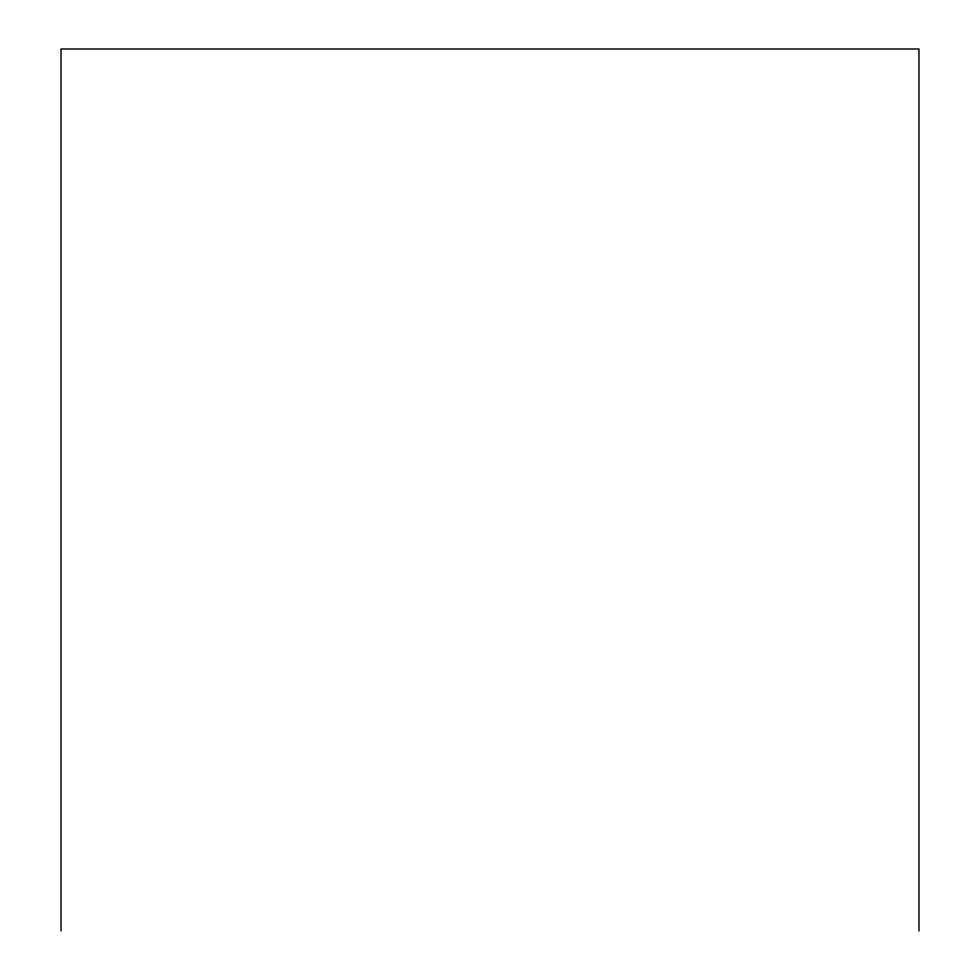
<?xml version="1.0" encoding="UTF-8"?>
<svg xmlns="http://www.w3.org/2000/svg" width="980" height="980" viewBox="0 0 980 980"><rect width="100%" height="100%" fill="white"/><g stroke="black" fill="none" stroke-linecap="round" stroke-linejoin="round"><path stroke-width="1.47" d="M918.971 931L918.971 49L61.03 49L61.03 931"/></g></svg>
